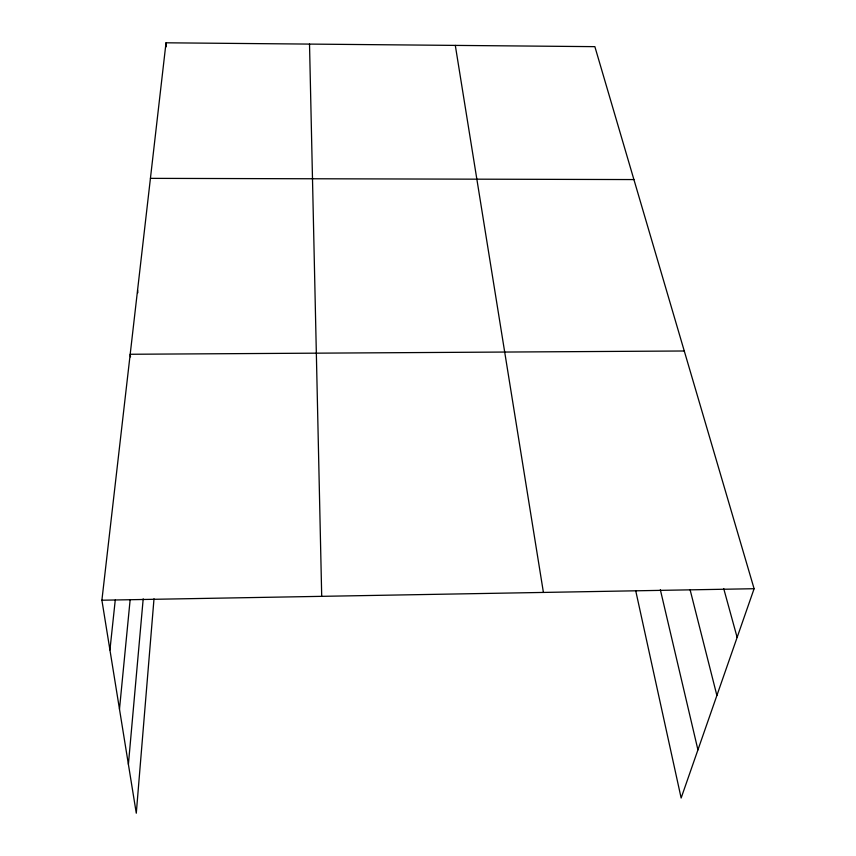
<?xml version="1.0" encoding="UTF-8"?>
<svg xmlns="http://www.w3.org/2000/svg" width="856" height="856" viewBox="0 0 856 856"><rect width="100%" height="100%" fill="white"/><g stroke="black" fill="none" stroke-linecap="round" stroke-linejoin="round"><path stroke-width="1.28" d="M154.005 598.761L136.286 813.2L101.896 600.217L166.021 42.8L594.867 46.652L754.104 588.714L681.141 798.027L635.708 590.683M128.4 764.376L143.198 598.826M119.487 709.132L130.144 599.692M109.932 649.961L115.26 600.024M101.896 600.217L754.104 588.714M684.265 350.992L130.187 354.266L130.497 356.866M150.431 178.358L633.911 179.567M723.705 588.553L737.134 637.41M690.107 589.795L716.889 695.479M660.34 589.709L697.929 749.856M455.306 45.4L543.41 592.427M137.57 290.088L137.859 292.731M166.021 42.8L166.332 46.748M309.519 44.095L321.706 596.343"/></g></svg>
